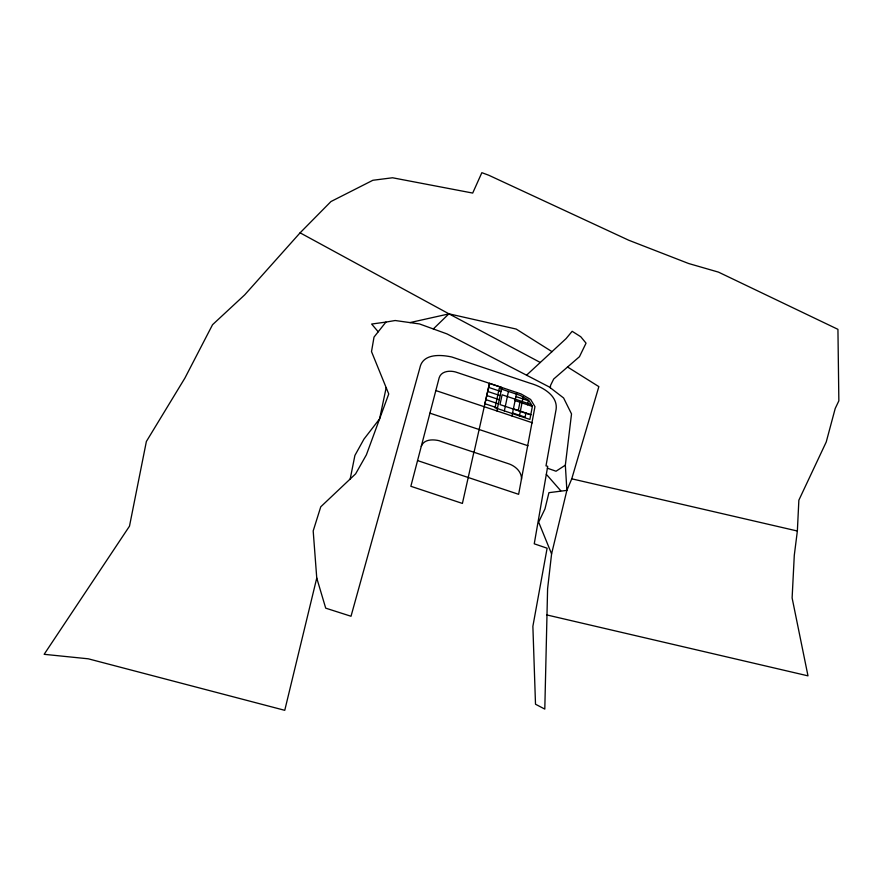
<?xml version="1.0" encoding="UTF-8"?>
<svg xmlns="http://www.w3.org/2000/svg" width="883" height="883" viewBox="0 0 883 883"><rect width="100%" height="100%" fill="white"/><g stroke="black" fill="none" stroke-linecap="round" stroke-linejoin="round"><path stroke-width="1.32" d="M546.941 614.965L807.989 675.848L792.117 597.957L794.292 555.297L797.36 531.014L798.861 500.175L826.234 441.986L835.219 408.476L838.85 400.838L837.934 329.337L718.486 272.13L688.619 263.509L628.784 240.253L488.718 175.22L481.853 172.682L472.703 193.068L392.538 177.77L372.869 180.275L330.97 201.534L300.099 232.825L244.701 294.867L212.538 324.712L184.933 378.034L146.368 441.489L129.492 526.169L44.15 654.314L88.267 658.806L284.756 710.318L316.754 578.045L313.189 530.937L320.761 506.798L355.628 473.851L366.401 454.8L388.741 393.973L371.511 351.611L374.017 337.074L385.926 322.085L395.165 320.518L419.458 323.929L447.074 333.94L549.314 386.997L563.597 397.968L571.522 413.928L565.341 465.164L566.875 490.385L551.588 553.895L547.592 588.818L544.8 709.093L535.506 704.226L532.879 626.312L547.118 548.211L534.248 543.807L547.714 466.334L546.003 465.849L555.76 411.246C559.469 395.86 542.074 386.622 529.855 383.156L451.809 356.997C440.595 354.558 422.714 353.366 419.866 367.924L351.015 616.257L325.706 608.155L316.754 578.045M550.352 387.792L550.562 385.363L553.696 379.017L579.458 356.699L586.047 343.167L580.76 336.743L572.162 331.302L566.069 338.619L526.555 375.187M417.56 460.584L518.63 494.314L534.955 406.633L530.617 399.458L521.113 393.973L457.217 372.527C451.213 370.242 441.5 370.463 439.182 377.725L410.849 486.29L462.405 503.431L473.873 452.239M525.915 413.012L525.109 417.162L512.559 412.968M527.515 404.778L528.31 400.705L515.915 396.555M519.414 415.926L523.166 397.063M350.187 478.983L354.9 455.451L363.962 439.105L379.591 418.895L386.18 387.659M518.299 410.463L519.944 402.251M511.952 415.959L516.743 392.505M504.348 410.893L508.431 391.445M496.853 410.915L501.886 387.516L489.491 383.365L484.91 403.73L497.493 407.935M474.028 452.295L489.48 383.354M551.588 553.895L538.652 522.129L544.988 508.862L548.939 492.67L566.875 490.385L571.765 478.818L598.851 386.622L567.482 366.964M421.268 446.368C423.84 439.182 432.725 439.248 438.928 440.65L507.835 463.509C514.778 465.54 521.908 471.5 521.511 479.381M433.321 328.951L448.917 313.818L516.169 329.061L551.996 351.644M565.341 465.164L556.036 471.224L547.383 468.2M409.966 322.593L448.774 313.929M385.926 322.085L371.644 324.05L378.222 331.798M571.765 478.818L797.36 531.014M429.933 413.167L528.012 445.749M435.827 390.562L532.449 422.802M488.586 387.394L501.014 391.555M531.345 404.58L502.096 394.778L500.01 404.602L530.749 414.889M487.67 391.445L500.142 395.617M515.087 400.617L532.372 406.412M486.754 395.518L499.27 399.701M485.838 399.613L498.376 403.807M513.409 408.829L530.793 414.646M540.297 362.483L448.917 313.818L300.099 232.825M546.323 474.303L560.716 490.716M532.383 406.312L529.888 419.425L495.032 407.78L499.237 388.365L520.385 395.452L528.762 400.286L532.383 406.312"/></g></svg>
